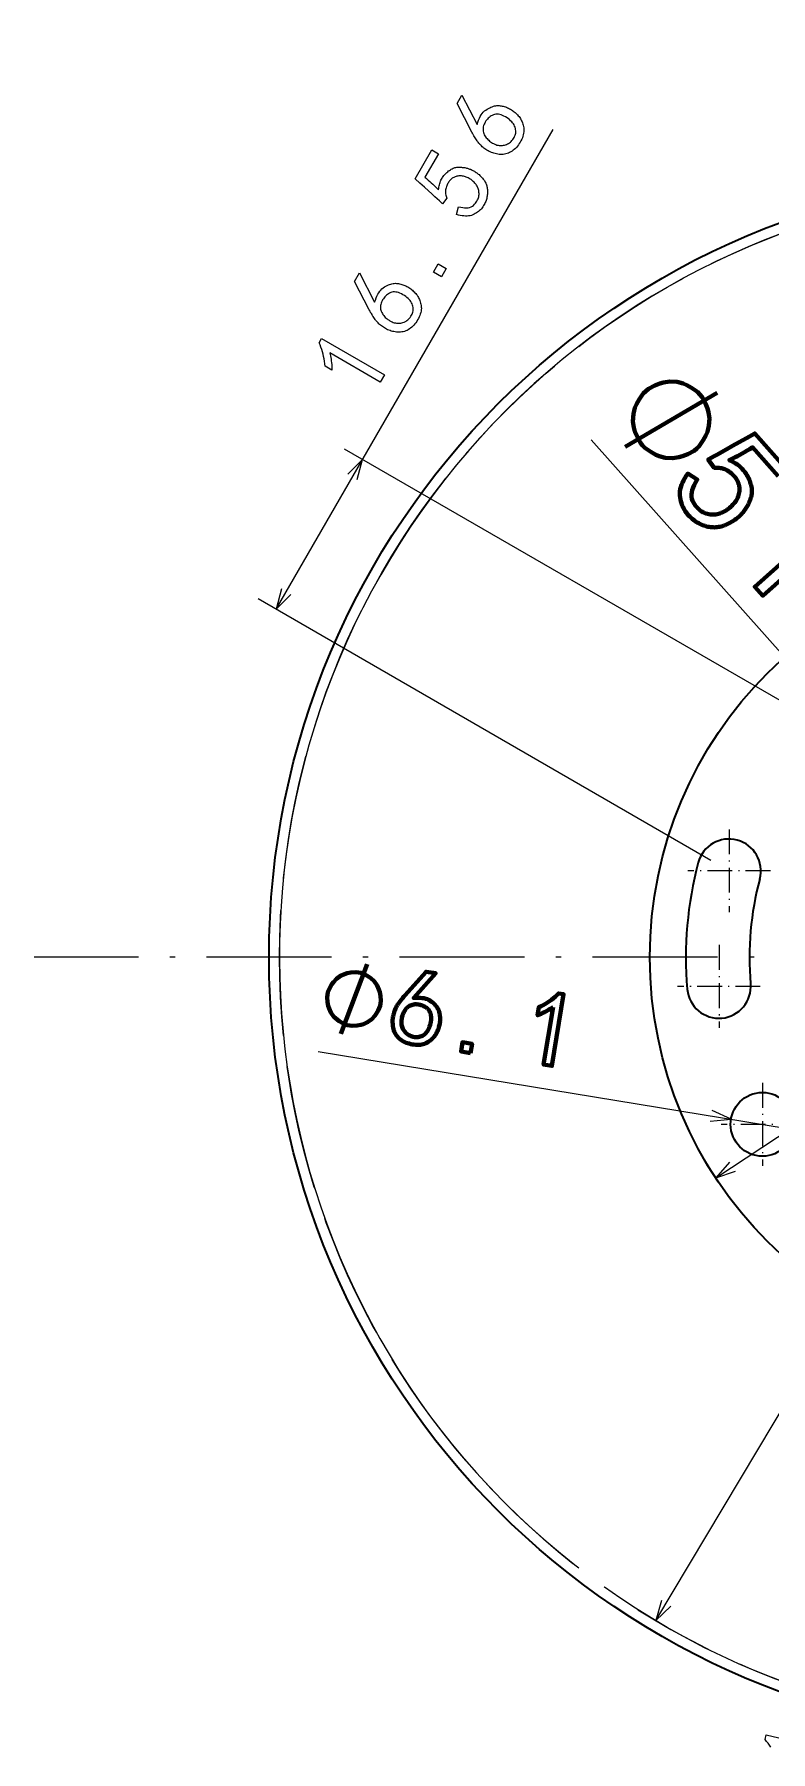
# Model space of a CAD drawing. Extents: x 89 to 955, y 8 to 823.
# Drawn here: x 89.2 to 159.8, y 627.5 to 792 of the extents above; entities that cross this region are included whole.
import ezdxf

# ---------------------------------------------------------------- set-up
doc = ezdxf.new("R2010")
doc.units = 0
doc.linetypes.add('DASHDOT', pattern=[18.5, 12, -3, 0.5, -3])
doc.linetypes.add('DASHED', pattern=[15, 12, -3])

msp = doc.modelspace()

# ---------------------------------------------------------------- linework, layer by layer
at = {"color": 3, "lineweight": 13}
for p, q in [((148.8, 640.02), (239.51, 791.97)), ((112.42, 736.9), (138.95, 782.86)), ((162.37, 727.19), (118.97, 752.25)), ((142.61, 753.13), (203.69, 684.51)), ((154.54, 682.45), (246.26, 742.59)), ((154.09, 712.84), (110.69, 737.9)), ((116.45, 694.55), (166.96, 686.26))]:
    msp.add_line(p, q, dxfattribs=at)
at = {"color": 7, "linetype": 'DASHDOT', "lineweight": 13, "ltscale": 0.19825}
for p, q in [((155.82, 715.81), (155.82, 707.88)), ((159.79, 711.84), (151.86, 711.84)), ((154.86, 704.74), (154.86, 696.81)), ((158.82, 700.77), (150.89, 700.77)), ((162.99, 687.56), (155.06, 687.56))]:
    msp.add_line(p, q, dxfattribs=at)
at = {"color": 7, "linetype": 'DASHDOT', "lineweight": 13}
msp.add_line((284.23, 703.56), (89.23, 703.56), dxfattribs=at)
at = {"color": 7, "linetype": 'DASHDOT', "lineweight": 13, "ltscale": 0.198251}
msp.add_line((159.02, 691.53), (159.02, 683.6), dxfattribs=at)
at = {"color": 3, "lineweight": 13}
for points in [[(132.52, 780.94), (132.42, 781.01), (132.33, 781.07), (132.25, 781.14), (132.17, 781.21), (132.09, 781.28), (132.02, 781.35), (131.95, 781.42), (131.89, 781.49), (131.83, 781.56), (131.77, 781.63), (131.72, 781.7), (131.67, 781.78), (131.61, 781.87), (131.55, 781.96), (131.49, 782.05), (131.43, 782.15), (131.37, 782.26), (131.3, 782.37), (131.24, 782.49), (131.17, 782.61), (129.76, 785.34), (130.22, 786.15), (131.69, 783.34), (131.75, 783.55), (131.82, 783.75), (131.9, 783.93), (131.98, 784.1), (132.07, 784.25), (132.17, 784.39), (132.27, 784.51), (132.38, 784.63), (132.5, 784.72), (132.63, 784.81), (132.75, 784.88), (132.88, 784.94), (133, 784.99), (133.12, 785.04), (133.23, 785.08), (133.35, 785.11), (133.46, 785.13), (133.57, 785.14), (133.67, 785.15), (133.78, 785.14), (133.88, 785.13), (133.98, 785.12), (134.08, 785.1), (134.18, 785.08), (134.28, 785.05), (134.38, 785.02), (134.48, 784.98), (134.58, 784.94), (134.68, 784.9), (134.78, 784.85), (134.87, 784.8), (134.96, 784.74), (135.06, 784.68), (135.14, 784.62), (135.23, 784.55), (135.31, 784.48), (135.39, 784.41), (135.47, 784.33), (135.55, 784.25), (135.62, 784.17), (135.69, 784.09), (135.76, 784), (135.82, 783.9), (135.88, 783.8), (135.93, 783.7), (135.98, 783.6), (136.02, 783.49), (136.06, 783.37), (136.09, 783.26), (136.12, 783.14), (136.15, 783.01), (136.16, 782.89), (136.16, 782.76), (136.15, 782.62), (136.13, 782.49), (136.1, 782.35), (136.06, 782.21), (136.01, 782.07), (135.95, 781.93), (135.88, 781.78), (135.8, 781.64), (135.72, 781.5), (135.63, 781.38), (135.54, 781.26), (135.45, 781.14), (135.35, 781.04), (135.24, 780.95), (135.14, 780.86), (135.02, 780.78), (134.91, 780.71), (134.79, 780.64), (134.67, 780.59), (134.55, 780.55), (134.42, 780.51), (134.3, 780.49), (134.18, 780.47), (134.05, 780.46), (133.92, 780.46), (133.79, 780.47), (133.66, 780.49), (133.53, 780.52), (133.41, 780.55), (133.28, 780.58), (133.17, 780.62), (133.05, 780.66), (132.94, 780.71), (132.83, 780.76), (132.72, 780.82), (132.62, 780.88)], [(134.3, 781.36), (134.4, 781.39), (134.5, 781.42), (134.6, 781.47), (134.69, 781.52), (134.77, 781.58), (134.86, 781.65), (134.94, 781.72), (135.01, 781.8), (135.09, 781.89), (135.16, 781.99), (135.22, 782.09), (135.27, 782.19), (135.31, 782.3), (135.34, 782.4), (135.37, 782.51), (135.38, 782.62), (135.38, 782.73), (135.36, 782.84), (135.34, 782.95), (135.31, 783.07), (135.27, 783.18), (135.22, 783.29), (135.15, 783.4), (135.08, 783.5), (134.99, 783.6), (134.89, 783.7), (134.79, 783.8), (134.67, 783.89), (134.54, 783.98), (134.39, 784.06), (134.25, 784.14), (134.11, 784.21), (133.97, 784.26), (133.84, 784.29), (133.71, 784.31), (133.58, 784.32), (133.46, 784.32), (133.35, 784.3), (133.23, 784.26), (133.12, 784.21), (133.02, 784.16), (132.92, 784.09), (132.83, 784.02), (132.74, 783.94), (132.66, 783.86), (132.59, 783.77), (132.52, 783.68), (132.46, 783.57), (132.4, 783.47), (132.35, 783.35), (132.3, 783.24), (132.27, 783.12), (132.25, 783.01), (132.24, 782.9), (132.24, 782.79), (132.26, 782.68), (132.28, 782.57), (132.31, 782.47), (132.36, 782.36), (132.42, 782.26), (132.48, 782.16), (132.55, 782.07), (132.63, 781.98), (132.7, 781.9), (132.79, 781.82), (132.87, 781.74), (132.96, 781.67), (133.06, 781.61), (133.16, 781.55), (133.26, 781.5), (133.37, 781.45), (133.47, 781.41), (133.58, 781.37), (133.68, 781.35), (133.79, 781.33), (133.89, 781.32), (133.99, 781.32), (134.1, 781.33), (134.2, 781.34)], [(129.89, 775.45), (130.1, 775.4), (130.3, 775.37), (130.48, 775.35), (130.66, 775.35), (130.82, 775.36), (130.96, 775.39), (131.1, 775.44), (131.22, 775.51), (131.33, 775.59), (131.43, 775.69), (131.51, 775.79), (131.59, 775.9), (131.65, 776), (131.71, 776.11), (131.76, 776.21), (131.8, 776.32), (131.83, 776.42), (131.85, 776.52), (131.86, 776.62), (131.86, 776.72), (131.85, 776.82), (131.84, 776.92), (131.83, 777.01), (131.8, 777.1), (131.78, 777.19), (131.75, 777.27), (131.71, 777.36), (131.67, 777.44), (131.62, 777.52), (131.57, 777.59), (131.51, 777.66), (131.45, 777.73), (131.38, 777.8), (131.31, 777.87), (131.24, 777.93), (131.17, 777.99), (131.09, 778.05), (131, 778.1), (130.92, 778.16), (130.82, 778.21), (130.73, 778.25), (130.64, 778.29), (130.55, 778.33), (130.45, 778.36), (130.36, 778.38), (130.27, 778.4), (130.18, 778.41), (130.09, 778.41), (130, 778.41), (129.91, 778.41), (129.82, 778.39), (129.74, 778.38), (129.66, 778.36), (129.58, 778.33), (129.5, 778.3), (129.43, 778.26), (129.35, 778.22), (129.29, 778.18), (129.22, 778.13), (129.16, 778.07), (129.1, 778.01), (129.04, 777.95), (128.99, 777.88), (128.94, 777.81), (128.89, 777.73), (128.85, 777.65), (128.81, 777.56), (128.77, 777.47), (128.73, 777.38), (128.7, 777.28), (128.68, 777.18), (128.66, 777.08), (128.65, 776.98), (128.64, 776.88), (128.65, 776.78), (128.66, 776.68), (128.68, 776.58), (128.7, 776.48), (128.74, 776.38), (128.78, 776.28), (128.36, 775.73), (128.31, 775.78), (128.2, 775.88), (128.06, 776.02), (127.86, 776.2), (127.62, 776.42), (127.34, 776.68), (127, 776.98), (126.63, 777.33), (126.2, 777.71), (125.73, 778.13), (127.33, 780.9), (127.96, 780.54), (126.67, 778.29), (126.83, 778.15), (126.99, 778.01), (127.14, 777.88), (127.28, 777.75), (127.42, 777.63), (127.54, 777.51), (127.66, 777.39), (127.77, 777.28), (127.88, 777.17), (127.97, 777.07), (127.99, 777.2), (128.01, 777.33), (128.03, 777.45), (128.06, 777.57), (128.09, 777.68), (128.12, 777.79), (128.16, 777.9), (128.21, 778), (128.26, 778.09), (128.31, 778.18), (128.37, 778.27), (128.43, 778.36), (128.49, 778.44), (128.56, 778.52), (128.63, 778.6), (128.7, 778.67), (128.78, 778.74), (128.86, 778.81), (128.94, 778.88), (129.03, 778.94), (129.12, 779), (129.2, 779.05), (129.29, 779.1), (129.38, 779.14), (129.47, 779.17), (129.55, 779.2), (129.64, 779.22), (129.73, 779.24), (129.82, 779.25), (129.91, 779.25), (130, 779.25), (130.08, 779.25), (130.17, 779.24), (130.25, 779.23), (130.34, 779.22), (130.42, 779.21), (130.5, 779.2), (130.58, 779.18), (130.66, 779.16), (130.74, 779.15), (130.81, 779.12), (130.89, 779.1), (130.96, 779.07), (131.04, 779.04), (131.12, 779.01), (131.19, 778.97), (131.27, 778.93), (131.34, 778.89), (131.42, 778.85), (131.49, 778.8), (131.57, 778.75), (131.64, 778.7), (131.71, 778.64), (131.79, 778.59), (131.86, 778.53), (131.93, 778.46), (131.99, 778.4), (132.06, 778.33), (132.13, 778.26), (132.19, 778.19), (132.25, 778.11), (132.31, 778.04), (132.37, 777.96), (132.41, 777.88), (132.46, 777.8), (132.5, 777.72), (132.53, 777.64), (132.57, 777.55), (132.59, 777.47), (132.61, 777.38), (132.63, 777.3), (132.65, 777.21), (132.66, 777.12), (132.67, 777.03), (132.67, 776.94), (132.67, 776.84), (132.67, 776.75), (132.66, 776.65), (132.65, 776.55), (132.64, 776.46), (132.62, 776.36), (132.6, 776.26), (132.57, 776.16), (132.54, 776.06), (132.5, 775.96), (132.46, 775.86), (132.41, 775.76), (132.35, 775.66), (132.29, 775.56), (132.23, 775.46), (132.16, 775.36), (132.08, 775.26), (132, 775.17), (131.91, 775.09), (131.82, 775.01), (131.72, 774.94), (131.61, 774.86), (131.5, 774.8), (131.39, 774.74), (131.27, 774.68), (131.14, 774.63), (131, 774.6), (130.86, 774.57), (130.72, 774.56), (130.56, 774.56), (130.4, 774.57), (130.24, 774.59), (130.06, 774.62), (129.88, 774.66), (129.7, 774.72)], [(128.72, 769.54), (128.25, 768.73), (127.48, 769.18), (127.95, 769.99)], [(122.69, 763.91), (122.59, 763.98), (122.5, 764.04), (122.42, 764.11), (122.33, 764.18), (122.26, 764.25), (122.18, 764.32), (122.12, 764.39), (122.05, 764.46), (121.99, 764.53), (121.94, 764.6), (121.89, 764.67), (121.83, 764.75), (121.78, 764.84), (121.72, 764.93), (121.66, 765.02), (121.6, 765.12), (121.54, 765.23), (121.47, 765.34), (121.41, 765.46), (121.34, 765.58), (119.92, 768.31), (120.39, 769.12), (121.85, 766.31), (121.92, 766.52), (121.99, 766.72), (122.06, 766.9), (122.15, 767.07), (122.24, 767.22), (122.34, 767.36), (122.44, 767.48), (122.55, 767.6), (122.67, 767.69), (122.79, 767.78), (122.92, 767.85), (123.04, 767.91), (123.17, 767.96), (123.28, 768.01), (123.4, 768.05), (123.51, 768.08), (123.63, 768.1), (123.74, 768.11), (123.84, 768.12), (123.95, 768.11), (124.05, 768.1), (124.15, 768.09), (124.25, 768.07), (124.35, 768.05), (124.45, 768.02), (124.55, 767.99), (124.65, 767.95), (124.75, 767.91), (124.85, 767.87), (124.94, 767.82), (125.04, 767.77), (125.13, 767.71), (125.22, 767.65), (125.31, 767.59), (125.4, 767.52), (125.48, 767.45), (125.56, 767.38), (125.64, 767.3), (125.72, 767.22), (125.79, 767.14), (125.86, 767.06), (125.93, 766.97), (125.99, 766.87), (126.05, 766.77), (126.1, 766.67), (126.15, 766.57), (126.19, 766.46), (126.23, 766.34), (126.26, 766.23), (126.29, 766.11), (126.31, 765.98), (126.32, 765.85), (126.33, 765.73), (126.32, 765.59), (126.3, 765.46), (126.27, 765.32), (126.23, 765.18), (126.18, 765.04), (126.12, 764.9), (126.05, 764.75), (125.97, 764.61), (125.89, 764.47), (125.8, 764.35), (125.71, 764.23), (125.61, 764.11), (125.51, 764.01), (125.41, 763.92), (125.3, 763.83), (125.19, 763.75), (125.08, 763.68), (124.96, 763.61), (124.84, 763.56), (124.72, 763.52), (124.59, 763.48), (124.47, 763.46), (124.34, 763.44), (124.22, 763.43), (124.09, 763.43), (123.96, 763.44), (123.83, 763.46), (123.7, 763.49), (123.57, 763.52), (123.45, 763.55), (123.33, 763.59), (123.22, 763.63), (123.1, 763.68), (123, 763.73), (122.89, 763.79), (122.79, 763.85)], [(124.47, 764.33), (124.57, 764.36), (124.67, 764.39), (124.76, 764.44), (124.86, 764.49), (124.94, 764.55), (125.03, 764.62), (125.11, 764.69), (125.18, 764.77), (125.26, 764.86), (125.32, 764.96), (125.39, 765.06), (125.44, 765.16), (125.48, 765.27), (125.51, 765.37), (125.53, 765.48), (125.54, 765.59), (125.54, 765.7), (125.53, 765.81), (125.51, 765.92), (125.48, 766.04), (125.44, 766.15), (125.38, 766.26), (125.32, 766.37), (125.25, 766.47), (125.16, 766.57), (125.06, 766.67), (124.95, 766.77), (124.83, 766.86), (124.7, 766.95), (124.56, 767.03), (124.42, 767.11), (124.27, 767.18), (124.14, 767.23), (124, 767.26), (123.88, 767.28), (123.75, 767.29), (123.63, 767.29), (123.51, 767.27), (123.4, 767.23), (123.29, 767.18), (123.19, 767.12), (123.09, 767.06), (123, 766.99), (122.91, 766.91), (122.83, 766.83), (122.76, 766.74), (122.69, 766.65), (122.62, 766.54), (122.57, 766.44), (122.52, 766.32), (122.47, 766.21), (122.44, 766.09), (122.42, 765.98), (122.41, 765.87), (122.41, 765.76), (122.42, 765.65), (122.45, 765.54), (122.48, 765.44), (122.53, 765.33), (122.59, 765.23), (122.65, 765.13), (122.72, 765.04), (122.79, 764.95), (122.87, 764.86), (122.95, 764.79), (123.04, 764.71), (123.13, 764.64), (123.23, 764.58), (123.32, 764.52), (123.43, 764.46), (123.53, 764.42), (123.64, 764.38), (123.74, 764.34), (123.85, 764.32), (123.95, 764.3), (124.06, 764.29), (124.16, 764.29), (124.26, 764.3), (124.37, 764.31)], [(117.56, 761.45), (117.59, 761.31), (117.63, 761.16), (117.65, 761), (117.68, 760.84), (117.7, 760.68), (117.72, 760.51), (117.74, 760.34), (117.75, 760.16), (117.76, 759.98), (117.76, 759.79), (117.1, 760.18), (117.08, 760.42), (117.05, 760.66), (117.01, 760.89), (116.96, 761.12), (116.91, 761.35), (116.85, 761.57), (116.78, 761.79), (116.7, 762), (116.62, 762.22), (116.53, 762.42), (116.77, 762.84), (122.8, 759.36), (122.39, 758.66)]]:
    msp.add_lwpolyline(points, close=True, dxfattribs=at)
at = {"color": 3, "lineweight": 70}
for points in [[(152.72, 752.3), (152.96, 752.52), (153.35, 753.09), (153.61, 753.55), (153.75, 753.89), (153.9, 754.48), (153.95, 755.18), (153.86, 755.78), (153.76, 756.14), (153.56, 756.62), (153.24, 757.23), (153.02, 757.48), (152.79, 757.73), (152.23, 758.12), (151.77, 758.38), (151.42, 758.52), (150.84, 758.67), (150.14, 758.71), (149.54, 758.63), (149.18, 758.53), (148.7, 758.32), (148.09, 758), (147.84, 757.78), (147.59, 757.56), (147.2, 756.99), (146.94, 756.53), (146.8, 756.19), (146.65, 755.61), (146.61, 754.9), (146.69, 754.3), (146.79, 753.94), (147, 753.46), (147.32, 752.85), (147.54, 752.6), (147.76, 752.35), (148.33, 751.97), (148.79, 751.7), (149.13, 751.57), (149.71, 751.41), (150.42, 751.37), (151.01, 751.46), (151.37, 751.55), (151.86, 751.76), (152.47, 752.08)], [(122.41, 699.15), (122.45, 699.38), (122.41, 699.86), (122.35, 700.22), (122.27, 700.47), (122.1, 700.86), (121.81, 701.26), (121.5, 701.55), (121.29, 701.7), (120.97, 701.87), (120.52, 702.06), (120.29, 702.1), (120.06, 702.14), (119.58, 702.1), (119.22, 702.04), (118.97, 701.96), (118.59, 701.79), (118.19, 701.5), (117.9, 701.19), (117.75, 700.98), (117.57, 700.65), (117.38, 700.21), (117.35, 699.98), (117.31, 699.75), (117.35, 699.27), (117.41, 698.91), (117.48, 698.66), (117.66, 698.28), (117.94, 697.87), (118.25, 697.59), (118.46, 697.43), (118.79, 697.26), (119.23, 697.07), (119.46, 697.03), (119.69, 697), (120.17, 697.03), (120.54, 697.09), (120.78, 697.17), (121.17, 697.34), (121.57, 697.63), (121.86, 697.94), (122.01, 698.15), (122.18, 698.48), (122.37, 698.92)], [(123.65, 698.04), (123.68, 698.16), (123.71, 698.26), (123.74, 698.37), (123.78, 698.47), (123.81, 698.57), (123.85, 698.66), (123.9, 698.75), (123.94, 698.83), (123.98, 698.91), (124.03, 698.99), (124.08, 699.06), (124.14, 699.14), (124.2, 699.22), (124.26, 699.31), (124.33, 699.4), (124.4, 699.49), (124.48, 699.59), (124.56, 699.69), (124.65, 699.79), (124.74, 699.9), (126.79, 702.18), (127.71, 702.03), (125.6, 699.67), (125.82, 699.69), (126.03, 699.69), (126.23, 699.68), (126.41, 699.66), (126.59, 699.63), (126.75, 699.59), (126.91, 699.54), (127.05, 699.47), (127.18, 699.4), (127.3, 699.31), (127.42, 699.22), (127.52, 699.12), (127.61, 699.03), (127.7, 698.93), (127.78, 698.84), (127.84, 698.74), (127.9, 698.64), (127.95, 698.55), (128, 698.45), (128.03, 698.35), (128.06, 698.25), (128.08, 698.15), (128.1, 698.05), (128.11, 697.95), (128.12, 697.84), (128.12, 697.74), (128.13, 697.63), (128.12, 697.53), (128.12, 697.42), (128.1, 697.31), (128.09, 697.2), (128.07, 697.1), (128.05, 696.99), (128.02, 696.89), (127.99, 696.78), (127.95, 696.68), (127.91, 696.58), (127.87, 696.48), (127.82, 696.38), (127.77, 696.28), (127.71, 696.18), (127.65, 696.09), (127.59, 696), (127.52, 695.91), (127.44, 695.83), (127.36, 695.75), (127.27, 695.67), (127.18, 695.59), (127.08, 695.52), (126.98, 695.45), (126.87, 695.38), (126.75, 695.33), (126.63, 695.28), (126.51, 695.24), (126.38, 695.21), (126.24, 695.19), (126.09, 695.18), (125.94, 695.18), (125.79, 695.18), (125.62, 695.2), (125.46, 695.22), (125.31, 695.25), (125.16, 695.29), (125.01, 695.33), (124.87, 695.38), (124.74, 695.43), (124.62, 695.5), (124.5, 695.57), (124.38, 695.64), (124.28, 695.73), (124.18, 695.82), (124.08, 695.91), (124, 696.01), (123.92, 696.11), (123.85, 696.22), (123.79, 696.33), (123.74, 696.44), (123.7, 696.56), (123.66, 696.69), (123.64, 696.82), (123.61, 696.95), (123.6, 697.07), (123.59, 697.2), (123.58, 697.33), (123.58, 697.45), (123.58, 697.57), (123.59, 697.69), (123.61, 697.81), (123.63, 697.93)], [(138.95, 698.79), (138.82, 698.7), (138.69, 698.62), (138.56, 698.54), (138.42, 698.46), (138.27, 698.38), (138.12, 698.3), (137.97, 698.23), (137.81, 698.15), (137.64, 698.08), (137.47, 698.01), (137.59, 698.77), (137.81, 698.87), (138.02, 698.99), (138.23, 699.1), (138.43, 699.23), (138.62, 699.36), (138.81, 699.49), (138.99, 699.63), (139.16, 699.78), (139.33, 699.94), (139.49, 700.1), (139.97, 700.02), (138.84, 693.15), (138.04, 693.28)], [(124.67, 696.52), (124.74, 696.44), (124.8, 696.36), (124.88, 696.29), (124.96, 696.22), (125.04, 696.16), (125.14, 696.1), (125.23, 696.06), (125.34, 696.01), (125.45, 695.98), (125.56, 695.95), (125.68, 695.92), (125.8, 695.91), (125.91, 695.91), (126.02, 695.92), (126.13, 695.94), (126.23, 695.96), (126.33, 696), (126.43, 696.05), (126.53, 696.11), (126.63, 696.18), (126.72, 696.26), (126.8, 696.35), (126.88, 696.45), (126.95, 696.55), (127.01, 696.67), (127.07, 696.8), (127.12, 696.93), (127.17, 697.08), (127.2, 697.23), (127.24, 697.39), (127.26, 697.56), (127.27, 697.71), (127.27, 697.86), (127.25, 697.99), (127.23, 698.12), (127.19, 698.24), (127.14, 698.35), (127.08, 698.46), (127.01, 698.55), (126.93, 698.63), (126.84, 698.71), (126.74, 698.78), (126.64, 698.84), (126.54, 698.89), (126.43, 698.94), (126.32, 698.98), (126.21, 699.01), (126.09, 699.03), (125.97, 699.05), (125.85, 699.06), (125.72, 699.06), (125.61, 699.05), (125.49, 699.02), (125.39, 698.99), (125.28, 698.95), (125.19, 698.9), (125.09, 698.84), (125.01, 698.77), (124.93, 698.69), (124.85, 698.61), (124.78, 698.51), (124.72, 698.41), (124.66, 698.31), (124.61, 698.21), (124.56, 698.1), (124.53, 698), (124.49, 697.89), (124.47, 697.78), (124.45, 697.66), (124.43, 697.55), (124.42, 697.43), (124.42, 697.32), (124.43, 697.21), (124.44, 697.1), (124.46, 697), (124.49, 696.9), (124.53, 696.8), (124.57, 696.7), (124.62, 696.61)], [(131.05, 694.39), (130.13, 694.54), (130.27, 695.42), (131.19, 695.27)]]:
    msp.add_lwpolyline(points, close=True, dxfattribs=at)
for points in [[(145.88, 752.46), (154.68, 757.62)], [(160.54, 749.65), (158.08, 752.41), (157.81, 752.25), (157.55, 752.1), (157.31, 751.95), (157.07, 751.82), (156.84, 751.69), (156.62, 751.57), (156.41, 751.46), (156.21, 751.36), (156.02, 751.27), (155.84, 751.19), (156.01, 751.11), (156.17, 751.03), (156.33, 750.94), (156.48, 750.85), (156.61, 750.76), (156.75, 750.66), (156.87, 750.56), (156.99, 750.45), (157.09, 750.34), (157.19, 750.23), (157.29, 750.11), (157.37, 749.99), (157.46, 749.87), (157.53, 749.74), (157.61, 749.61), (157.68, 749.48), (157.74, 749.34), (157.8, 749.2), (157.85, 749.06), (157.89, 748.92), (157.94, 748.77), (157.97, 748.63), (157.99, 748.49), (158.01, 748.36), (158.01, 748.22), (158.01, 748.09), (158, 747.96), (157.98, 747.83), (157.96, 747.71), (157.92, 747.59), (157.88, 747.47), (157.84, 747.35), (157.79, 747.24), (157.74, 747.13), (157.69, 747.02), (157.64, 746.91), (157.58, 746.81), (157.53, 746.71), (157.47, 746.61), (157.41, 746.51), (157.34, 746.42), (157.27, 746.32), (157.2, 746.23), (157.13, 746.14), (157.05, 746.06), (156.97, 745.97), (156.88, 745.88), (156.79, 745.8), (156.7, 745.72), (156.6, 745.64), (156.5, 745.56), (156.39, 745.48), (156.29, 745.41), (156.18, 745.34), (156.07, 745.27), (155.95, 745.2), (155.83, 745.14), (155.71, 745.08), (155.58, 745.02), (155.45, 744.97), (155.32, 744.92), (155.19, 744.87), (155.07, 744.83), (154.94, 744.8), (154.81, 744.78), (154.68, 744.76), (154.55, 744.75), (154.43, 744.74), (154.3, 744.75), (154.17, 744.75), (154.05, 744.77), (153.92, 744.79), (153.79, 744.81), (153.67, 744.84), (153.54, 744.88), (153.41, 744.92), (153.29, 744.96), (153.16, 745.02), (153.03, 745.07), (152.91, 745.13), (152.78, 745.2), (152.65, 745.28), (152.53, 745.36), (152.41, 745.45), (152.29, 745.55), (152.18, 745.65), (152.06, 745.77), (151.95, 745.88), (151.84, 746.01), (151.74, 746.14), (151.63, 746.28), (151.54, 746.43), (151.46, 746.58), (151.38, 746.74), (151.31, 746.9), (151.26, 747.07), (151.21, 747.24), (151.17, 747.42), (151.14, 747.61), (151.12, 747.8), (151.11, 747.99), (151.12, 748.19), (151.15, 748.39), (151.19, 748.6), (151.26, 748.81), (151.35, 749.02), (151.45, 749.24), (151.57, 749.45), (151.71, 749.68), (151.87, 749.9), (152.78, 749.32), (152.61, 749.05), (152.48, 748.8), (152.37, 748.56), (152.29, 748.32), (152.24, 748.1), (152.22, 747.89), (152.22, 747.68), (152.25, 747.49), (152.32, 747.3), (152.41, 747.13), (152.51, 746.97), (152.62, 746.81), (152.74, 746.68), (152.85, 746.55), (152.97, 746.44), (153.09, 746.34), (153.22, 746.26), (153.35, 746.18), (153.48, 746.12), (153.61, 746.08), (153.75, 746.04), (153.89, 746.01), (154.02, 745.99), (154.15, 745.98), (154.28, 745.98), (154.42, 745.98), (154.54, 745.99), (154.67, 746.01), (154.8, 746.04), (154.93, 746.08), (155.05, 746.13), (155.17, 746.18), (155.29, 746.24), (155.41, 746.3), (155.53, 746.37), (155.65, 746.45), (155.76, 746.53), (155.87, 746.62), (155.98, 746.71), (156.09, 746.81), (156.2, 746.92), (156.29, 747.02), (156.38, 747.13), (156.46, 747.25), (156.54, 747.36), (156.6, 747.48), (156.66, 747.59), (156.7, 747.71), (156.74, 747.84), (156.77, 747.96), (156.8, 748.08), (156.81, 748.21), (156.82, 748.33), (156.82, 748.45), (156.81, 748.57), (156.8, 748.68), (156.78, 748.8), (156.74, 748.91), (156.71, 749.02), (156.66, 749.13), (156.6, 749.24), (156.54, 749.35), (156.47, 749.45), (156.4, 749.55), (156.31, 749.65), (156.22, 749.75), (156.13, 749.84), (156.02, 749.93), (155.91, 750.02), (155.79, 750.1), (155.67, 750.18), (155.54, 750.25), (155.41, 750.31), (155.28, 750.36), (155.14, 750.4), (155, 750.43), (154.86, 750.45), (154.71, 750.46), (154.56, 750.46), (154.4, 750.45), (153.83, 751.26), (153.94, 751.31), (154.12, 751.41), (154.38, 751.55), (154.71, 751.73), (155.11, 751.96), (155.6, 752.23), (156.15, 752.54), (156.79, 752.9), (157.49, 753.3), (158.28, 753.75), (161.31, 750.34)], [(166.48, 744.8), (159.05, 738.19), (158.28, 739.05), (164.24, 744.35)], [(118.62, 696.23), (121.14, 702.91)]]:
    msp.add_lwpolyline(points, dxfattribs=at)
at = {"color": 3, "lineweight": 13}
for points in [[(120.18, 749.32), (120.7, 751.25), (119.29, 749.83)], [(112.94, 738.84), (112.42, 736.9), (113.83, 738.32)], [(154.02, 687.86), (156.01, 688.06), (154.19, 688.88)], [(155.87, 683.94), (154.54, 682.45), (156.44, 683.08)], [(149.35, 641.95), (148.8, 640.02), (150.24, 641.42)], [(159.82, 627.9), (159.69, 628.09), (159.56, 628.27), (159.42, 628.45), (159.27, 628.62), (159.38, 629.09), (166.15, 627.47)]]:
    msp.add_lwpolyline(points, dxfattribs=at)
at = {"color": 7, "lineweight": 35}
for centre, radius in [((186.73, 703.56), 75), ((186.73, 703.56), 38.5), ((159.02, 687.56), 3.05)]:
    msp.add_circle(centre, radius, dxfattribs=at)
at = {"color": 7, "linetype": 'DASHED', "lineweight": 13}
msp.add_circle((186.73, 703.56), 74, dxfattribs=at)
at = {"color": 3, "lineweight": 13}
for centre, radius, start, end in [((186.73, 703.56), 74, 57.6143, 231.6918), ((186.73, 703.56), 74, 237.6143, 51.6918), ((159.02, 687.56), 3.05, 133.0988, 180), ((186.73, 703.56), 38.5, 210.2732, 230.2639)]:
    msp.add_arc(centre, radius, start, end, dxfattribs=at)
at = {"color": 7, "lineweight": 35}
for centre, radius, start, end in [((155.82, 711.84), 3.05, 345, 165), ((186.73, 703.56), 35.05, 165, 185), ((186.73, 703.56), 28.95, 165, 185), ((154.86, 700.77), 3.05, 185, 5)]:
    msp.add_arc(centre, radius, start, end, dxfattribs=at)

doc.saveas('drawing.dxf')
